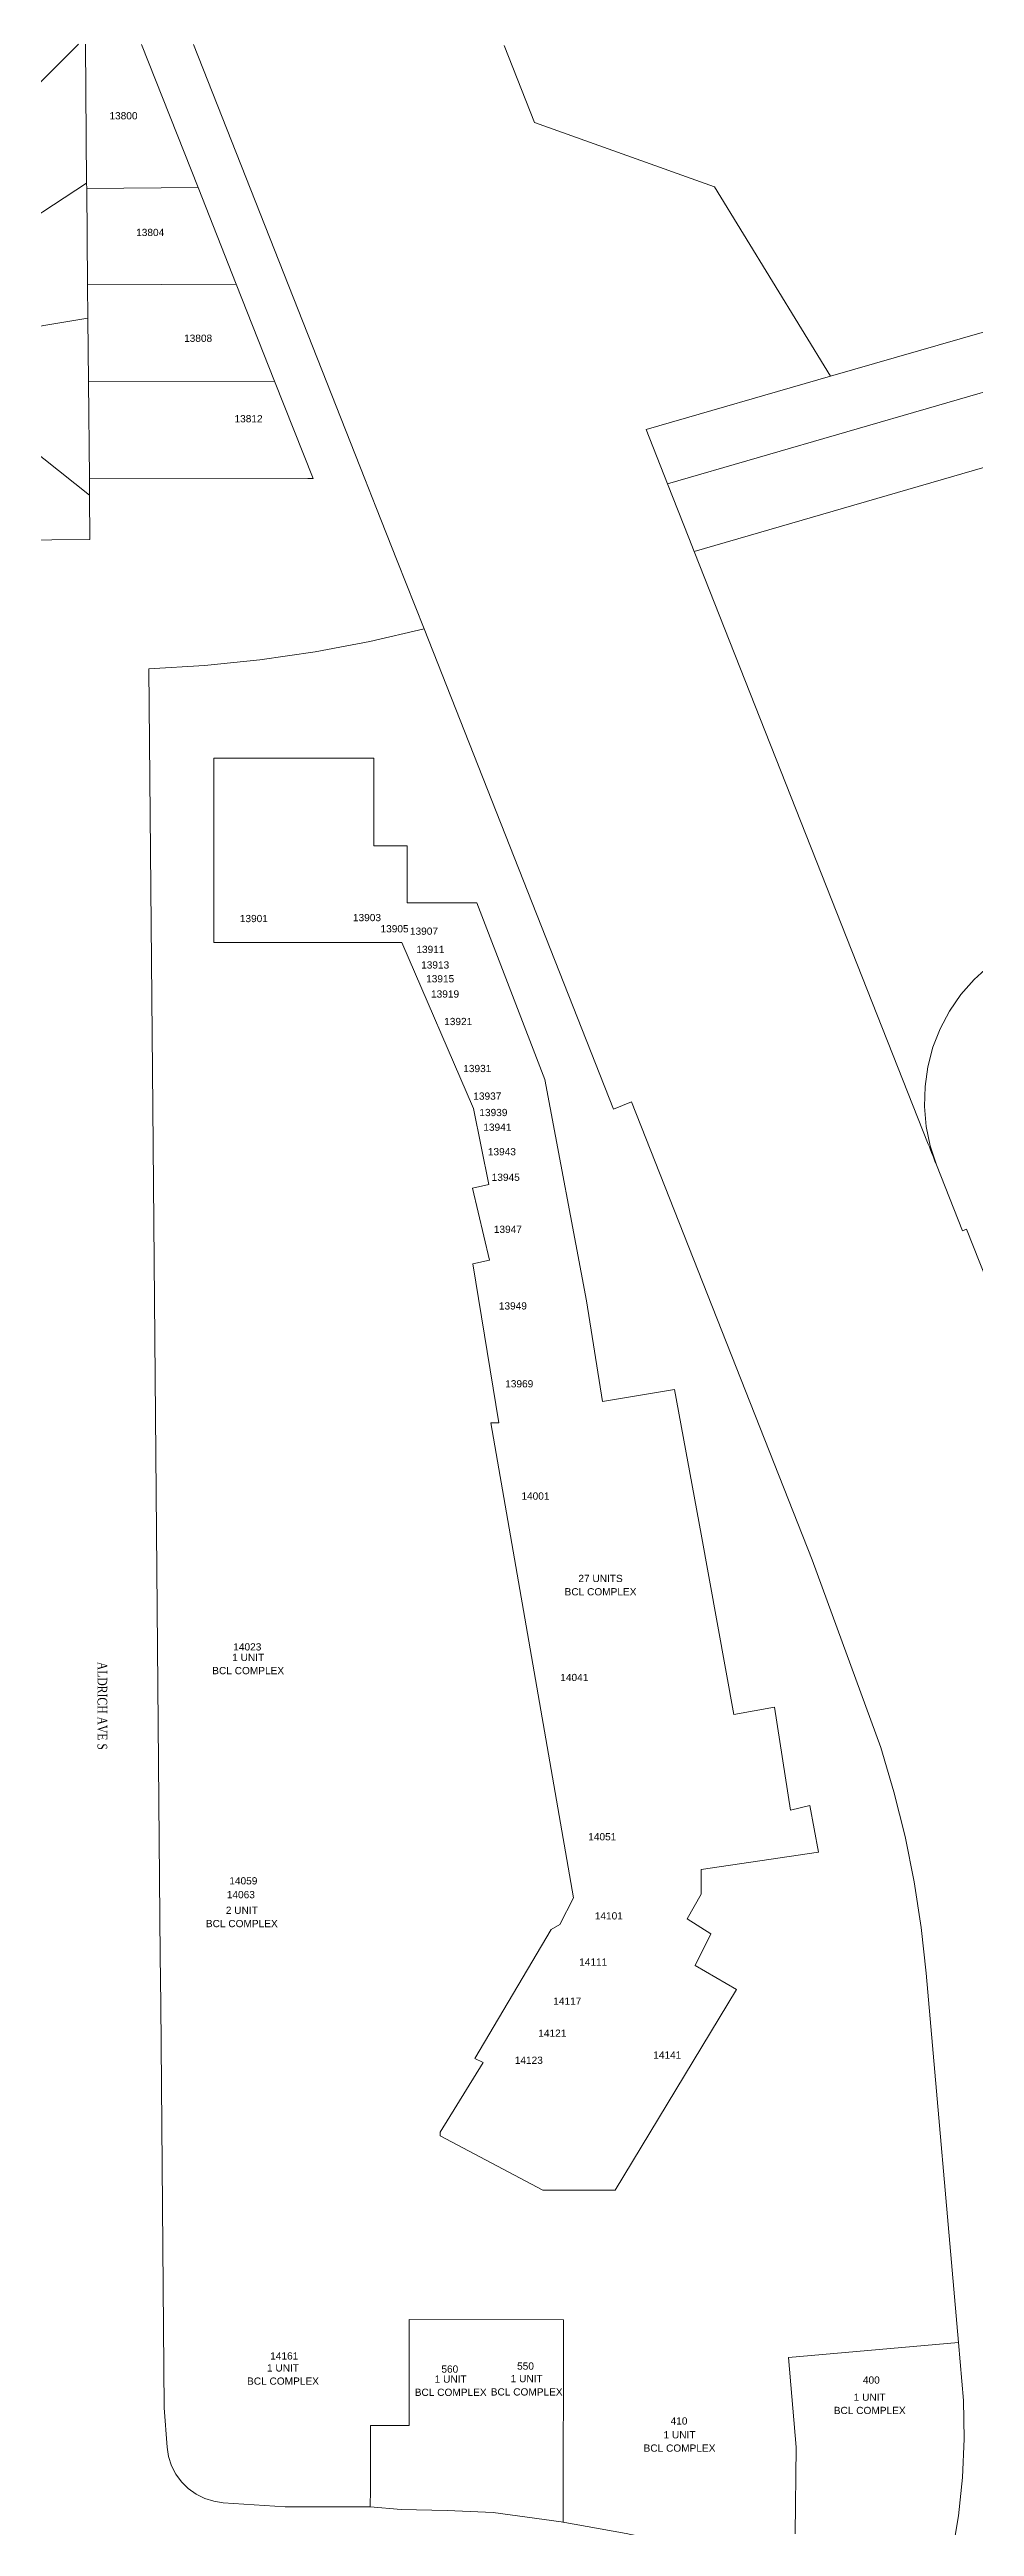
# Model space of a CAD drawing. Header units: feet. Extents: x 865220 to 5618803, y -2240498 to 1935234.
# Drawn here: x 2809603 to 2810563, y 965609 to 968175 of the extents above; entities that cross this region are included whole.
import ezdxf
from ezdxf.enums import TextEntityAlignment as Align

# ---------------------------------------------------------------- set-up
doc = ezdxf.new("R2010")
doc.units = ezdxf.units.FT
doc.header["$LTSCALE"] = 0.015
doc.header["$MEASUREMENT"] = 0
for name, color, linetype in [('ADDRESS', 7, 'Continuous'), ('Dakota County Addresses', 7, 'Continuous'), ('Dakota County Parcels', 7, 'Continuous'), ('STREET NAME', 7, 'Continuous')]:
    doc.layers.add(name, color=color, linetype=linetype)
doc.styles.add('Dimensions 100', font='arial.ttf')
doc.styles.get("Standard").update_dxf_attribs({"font": 'times.ttf'})

# ---------------------------------------------------------------- blocks, each defined once
blk = doc.blocks.new('ACMAP_ANN_TEMPLATE_Dakota County Addresses')
at = {"layer": 'Dakota County Addresses', "style": 'Dimensions 100'}
blk.add_attdef('DakotaCountyAddress', text='', height=50, dxfattribs=at).set_placement((0, 0), align=Align.CENTER)

msp = doc.modelspace()

# ---------------------------------------------------------------- linework, layer by layer
at = {"layer": 'ADDRESS', "lineweight": 5, "ltscale": 50, "flags": 128}
msp.add_lwpolyline([(2809774, 967250.6), (2809774, 967441.1), (2809939.8, 967441.1), (2809939.8, 967350.3), (2809974.4, 967350.3), (2809974.4, 967291.2), (2810046.5, 967291.2), (2810117.1, 967108.1), (2810160.4, 966878.9), (2810176.9, 966774.7), (2810251.6, 966787.1), (2810279.4, 966637.1), (2810313.2, 966450.2), (2810355.2, 966458), (2810371.9, 966351.3), (2810391.8, 966355.9), (2810401, 966307.8), (2810279.3, 966289.5), (2810279.3, 966264), (2810264.7, 966238.5), (2810289.3, 966223), (2810272.9, 966190.2), (2810315.8, 966165.3), (2810190, 965957.3), (2810115.2, 965957.3), (2810008.6, 966013.8), (2810008.6, 966017.4), (2810053.2, 966089.6), (2810044.6, 966093.8), (2810123.7, 966227.4), (2810132.6, 966232.7), (2810146.9, 966260.2), (2810061.3, 966752.6), (2810069.4, 966752.6), (2810042.5, 966917.2), (2810059.9, 966921.1), (2810042.2, 966995.6), (2810059.2, 966999.4), (2810043.1, 967078.2), (2809968.9, 967250.1), (2809906.2, 967250.1), (2809774.4, 967250.1)], close=True, dxfattribs=at)
at = {"layer": 'Dakota County Parcels', "lineweight": 5}
for p, q in [((2809529.9, 968078.3), (2809633.7, 968181)), ((2809642, 968037.1), (2809640.8, 968181)), ((2809698.9, 968180.8), (2809757.6, 968032.5)), ((2809752.8, 968180.7), (2809930.6, 967730.8)), ((2810074.9, 968179.8), (2810106.5, 968099.9)), ((2810106.5, 968099.9), (2810293, 968033.3)), ((2809481.4, 967931.8), (2809642, 968037.1)), ((2809642.1, 968031.5), (2809642, 968037.1)), ((2809642.1, 968031.5), (2809757.6, 968032.5)), ((2809643, 967931.5), (2809642.1, 968031.5)), ((2809757.6, 968032.5), (2809797.2, 967932.2)), ((2810293, 968033.3), (2810413.3, 967836.9)), ((2809643, 967931.5), (2809797.2, 967932.2)), ((2809643.3, 967897.2), (2809643, 967931.5)), ((2809797.2, 967932.2), (2809836.9, 967831.8)), ((2810413.3, 967836.9), (2810718, 967925)), ((2809512.9, 967875.4), (2809643.3, 967897.2)), ((2809643.9, 967831.5), (2809643.3, 967897.2)), ((2810244.2, 967725.6), (2810734.7, 967867.4)), ((2809500.7, 967828.3), (2809644.9, 967713.7)), ((2809643.9, 967831.5), (2809836.9, 967831.8)), ((2809644.8, 967731.5), (2809643.9, 967831.5)), ((2809836.9, 967831.8), (2809876.8, 967730.9)), ((2810222.1, 967781.6), (2810413.3, 967836.9)), ((2810271.9, 967655.5), (2810722.9, 967785.9)), ((2809644.8, 967731.5), (2809871.4, 967730.9)), ((2809644.9, 967713.7), (2809644.8, 967731.5)), ((2809871.4, 967730.9), (2809876.8, 967730.9)), ((2809930.6, 967730.8), (2809941.8, 967701.8)), ((2809645.3, 967667.9), (2809644.9, 967713.7)), ((2809991.9, 967575.1), (2810188.4, 967077.6)), ((2810188.4, 967077.6), (2810207, 967085)), ((2810207, 967085), (2810394.4, 966610.7)), ((2810514.8, 967041.3), (2810515.9, 967038.4)), ((2810515.9, 967038.4), (2810517.1, 967035.4)), ((2810517.1, 967035.4), (2810518.2, 967032.5)), ((2810518.2, 967032.5), (2810519.4, 967029.6)), ((2810519.4, 967029.6), (2810520.5, 967026.7)), ((2810520.5, 967026.7), (2810521.7, 967023.8)), ((2810521.7, 967023.8), (2810523.3, 967019.7)), ((2810523.3, 967019.7), (2810550.2, 966951.6)), ((2810550.2, 966951.6), (2810554.4, 966953.3)), ((2810554.4, 966953.3), (2810627.9, 966767.3)), ((2810394.4, 966610.7), (2810465.7, 966416.1)), ((2810512.7, 966182.1), (2810546, 965799.5)), ((2809976.3, 965713.4), (2809976.5, 965823.3)), ((2809976.5, 965823.3), (2810136.5, 965823)), ((2810136.5, 965823), (2810136.1, 965613.2)), ((2810369.7, 965784.1), (2810546, 965799.5)), ((2810546, 965799.5), (2810551.3, 965739.4)), ((2810377.8, 965691.1), (2810369.7, 965784.1)), ((2809725.5, 965691.2), (2809722.5, 965732)), ((2809936.2, 965647.3), (2809936.3, 965713.4)), ((2809936.3, 965713.4), (2809976.3, 965713.4)), ((2810376.7, 965601.4), (2810377.8, 965691.1)), ((2809936.1, 965629.3), (2809936.2, 965647.3)), ((2809783.7, 965633.5), (2809848, 965629.4))]:
    msp.add_line(p, q, dxfattribs=at)
for points in [[(2810222.1, 967781.6), (2810244.2, 967725.6), (2810266.4, 967669.5)], [(2809941.8, 967701.8), (2809964.1, 967645.6), (2809991.9, 967575.1)], [(2809466.3, 967666.4), (2809508.1, 967666.7), (2809526.3, 967666.9), (2809645.3, 967667.9)], [(2810266.4, 967669.5), (2810271.9, 967655.5), (2810514.8, 967041.3)], [(2809706.6, 967533.7), (2809764.2, 967537.2), (2809821.7, 967543.1), (2809878.9, 967551.4), (2809935.6, 967562), (2809991.9, 967575.1)], [(2809722.5, 965732), (2809718.8, 966150.1), (2809718.3, 966200.6), (2809711.3, 966999.8), (2809710.6, 967079.7), (2809706.6, 967533.7)], [(2810631.6, 967255.8), (2810612.5, 967247.9), (2810594.4, 967237.9), (2810577.5, 967225.8), (2810562.2, 967211.8), (2810548.6, 967196.2), (2810536.8, 967179.2), (2810527.1, 967160.9), (2810519.6, 967141.6), (2810514.3, 967121.5), (2810511.4, 967101), (2810510.8, 967080.3), (2810512.6, 967059.7), (2810516.8, 967039.4), (2810523.3, 967019.7)], [(2810512.7, 966182.1), (2810507.5, 966229.6), (2810500.2, 966276.9), (2810490.7, 966323.8), (2810479.2, 966370.2), (2810465.7, 966416.1)], [(2810539.5, 965580.8), (2810546.1, 965620.1), (2810550.3, 965659.8), (2810552, 965699.6), (2810551.3, 965739.4)], [(2809725.5, 965691.2), (2809727, 965681.4), (2809730, 965671.9), (2809734.5, 965663.1), (2809740.4, 965655.1), (2809747.4, 965648.1), (2809755.5, 965642.3), (2809764.4, 965637.9), (2809773.8, 965635), (2809783.7, 965633.5)], [(2809848, 965629.4), (2809936.1, 965629.3), (2809968.1, 965626.4), (2810015.7, 965625.5), (2810063.4, 965623.5), (2810134.1, 965613.6), (2810201.4, 965601.6), (2810268.3, 965587.4), (2810334.7, 965570.9), (2810374.5, 965559.8), (2810425.5, 965549), (2810476, 965536.3), (2810527.9, 965518.7)]]:
    msp.add_lwpolyline(points, dxfattribs=at)

# ---------------------------------------------------------------- block references
at = {"layer": 'Dakota County Addresses', "lineweight": 5, "xscale": 0.15, "yscale": 0.15, "zscale": 0.15}
for p, values in [((2809680.2, 968103.1), {'DakotaCountyAddress': '13800'}), ((2809707.9, 967982.2), {'DakotaCountyAddress': '13804'}), ((2809757.6, 967872.6), {'DakotaCountyAddress': '13808'}), ((2809809.9, 967789.2), {'DakotaCountyAddress': '13812'}), ((2809815.4, 967271.3), {'DakotaCountyAddress': '13901'}), ((2809932.7, 967272.3), {'DakotaCountyAddress': '13903'}), ((2809961.3, 967260.7), {'DakotaCountyAddress': '13905'}), ((2809991.8, 967258.2), {'DakotaCountyAddress': '13907'}), ((2809998.5, 967239.3), {'DakotaCountyAddress': '13911'}), ((2810003.4, 967223.2), {'DakotaCountyAddress': '13913'}), ((2810008.6, 967208.9), {'DakotaCountyAddress': '13915'}), ((2810013.7, 967193.1), {'DakotaCountyAddress': '13919'}), ((2810027.3, 967164.6), {'DakotaCountyAddress': '13921'}), ((2810047.1, 967115.9), {'DakotaCountyAddress': '13931'}), ((2810057.5, 967087.3), {'DakotaCountyAddress': '13937'}), ((2810063.8, 967070.3), {'DakotaCountyAddress': '13939'}), ((2810067.9, 967055.1), {'DakotaCountyAddress': '13941'}), ((2810072.6, 967029.7), {'DakotaCountyAddress': '13943'}), ((2810076.6, 967003.2), {'DakotaCountyAddress': '13945'}), ((2810078.8, 966949.3), {'DakotaCountyAddress': '13947'}), ((2810084, 966869.9), {'DakotaCountyAddress': '13949'}), ((2810090.6, 966789.2), {'DakotaCountyAddress': '13969'}), ((2810107.4, 966672.9), {'DakotaCountyAddress': '14001'}), ((2810174.9, 966587.5), {'DakotaCountyAddress': '27 UNITS'}), ((2810174.9, 966573.7), {'DakotaCountyAddress': 'BCL COMPLEX'}), ((2809809.5, 966505.7), {'DakotaCountyAddress': '1 UNIT'}), ((2809808.6, 966516.6), {'DakotaCountyAddress': '14023'}), ((2809809.5, 966492), {'DakotaCountyAddress': 'BCL COMPLEX'}), ((2810147.7, 966484.9), {'DakotaCountyAddress': '14041'}), ((2810176.7, 966319.9), {'DakotaCountyAddress': '14051'}), ((2809804.5, 966274.2), {'DakotaCountyAddress': '14059'}), ((2809802.9, 966243.7), {'DakotaCountyAddress': '2 UNIT'}), ((2809801.9, 966259.9), {'DakotaCountyAddress': '14063'}), ((2809802.9, 966229.9), {'DakotaCountyAddress': 'BCL COMPLEX'}), ((2810183.5, 966237.9), {'DakotaCountyAddress': '14101'}), ((2810167.3, 966190), {'DakotaCountyAddress': '14111'}), ((2810140.4, 966149.5), {'DakotaCountyAddress': '14117'}), ((2810124.9, 966116.3), {'DakotaCountyAddress': '14121'}), ((2810244.1, 966093.7), {'DakotaCountyAddress': '14141'}), ((2810100.5, 966088.3), {'DakotaCountyAddress': '14123'}), ((2809846.9, 965781.9), {'DakotaCountyAddress': '14161'}), ((2809845.6, 965769.5), {'DakotaCountyAddress': '1 UNIT'}), ((2810019.5, 965757.9), {'DakotaCountyAddress': '1 UNIT'}), ((2810018.6, 965768.3), {'DakotaCountyAddress': '560'}), ((2810098.3, 965758.4), {'DakotaCountyAddress': '1 UNIT'}), ((2810097.1, 965771.4), {'DakotaCountyAddress': '550'}), ((2810455.7, 965756.9), {'DakotaCountyAddress': '400'}), ((2809845.6, 965755.8), {'DakotaCountyAddress': 'BCL COMPLEX'}), ((2810019.5, 965744.2), {'DakotaCountyAddress': 'BCL COMPLEX'}), ((2810098.3, 965744.6), {'DakotaCountyAddress': 'BCL COMPLEX'}), ((2810454, 965739.2), {'DakotaCountyAddress': '1 UNIT'}), ((2810256.3, 965714.5), {'DakotaCountyAddress': '410'}), ((2810454, 965725.4), {'DakotaCountyAddress': 'BCL COMPLEX'}), ((2810256.8, 965686.4), {'DakotaCountyAddress': 'BCL COMPLEX'}), ((2810256.8, 965700.2), {'DakotaCountyAddress': '1 UNIT'})]:
    msp.add_blockref('ACMAP_ANN_TEMPLATE_Dakota County Addresses', p, dxfattribs=at).add_auto_attribs(values)

# ---------------------------------------------------------------- texts
at = {"layer": 'STREET NAME', "lineweight": 5, "ltscale": 40, "width": 0.8}
msp.add_text('ALDRICH AVE S ', height=10, rotation=270, dxfattribs=at).set_placement((2809653.3, 966504.9))

doc.saveas('drawing.dxf')
